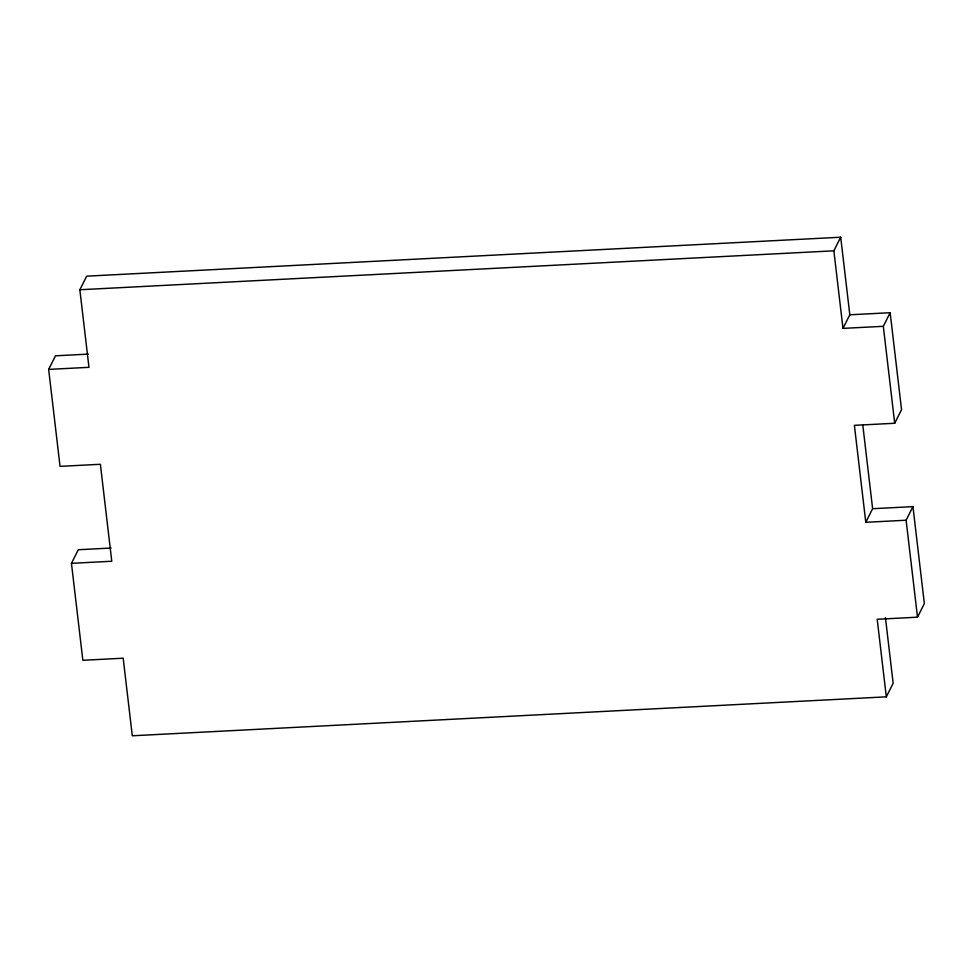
<?xml version="1.0" encoding="UTF-8"?>
<svg xmlns="http://www.w3.org/2000/svg" width="973" height="973" viewBox="0 0 973 973"><rect width="100%" height="100%" fill="white"/><g stroke="black" fill="none" stroke-linecap="round" stroke-linejoin="round"><path stroke-width="1.46" d="M885.43 617.612L893.153 683.253L886.318 696.838L132.304 735.783L123.182 658.21L82.851 660.29L71.455 563.331L111.773 561.251L100.377 464.279L60.046 466.371L48.65 369.399L88.969 367.32L79.847 289.747L86.682 276.162L840.696 237.217L849.818 314.79L842.983 328.387L883.314 326.308L890.149 312.71L849.818 314.79M48.65 369.399L55.485 355.814L88.336 354.111M71.455 563.331L78.29 549.733L111.141 548.042M842.983 328.387L833.861 250.815L840.696 237.217M865.788 522.306L872.623 508.721L912.954 506.629L906.106 520.227L865.788 522.306L854.391 425.347L894.71 423.267L901.545 409.669L890.149 312.71M886.318 696.838L877.196 619.278L917.515 617.186L924.35 603.601L912.954 506.629M79.847 289.747L833.861 250.815M883.314 326.308L894.71 423.267M906.106 520.227L917.515 617.186M862.808 425.177L872.623 508.721"/></g></svg>
